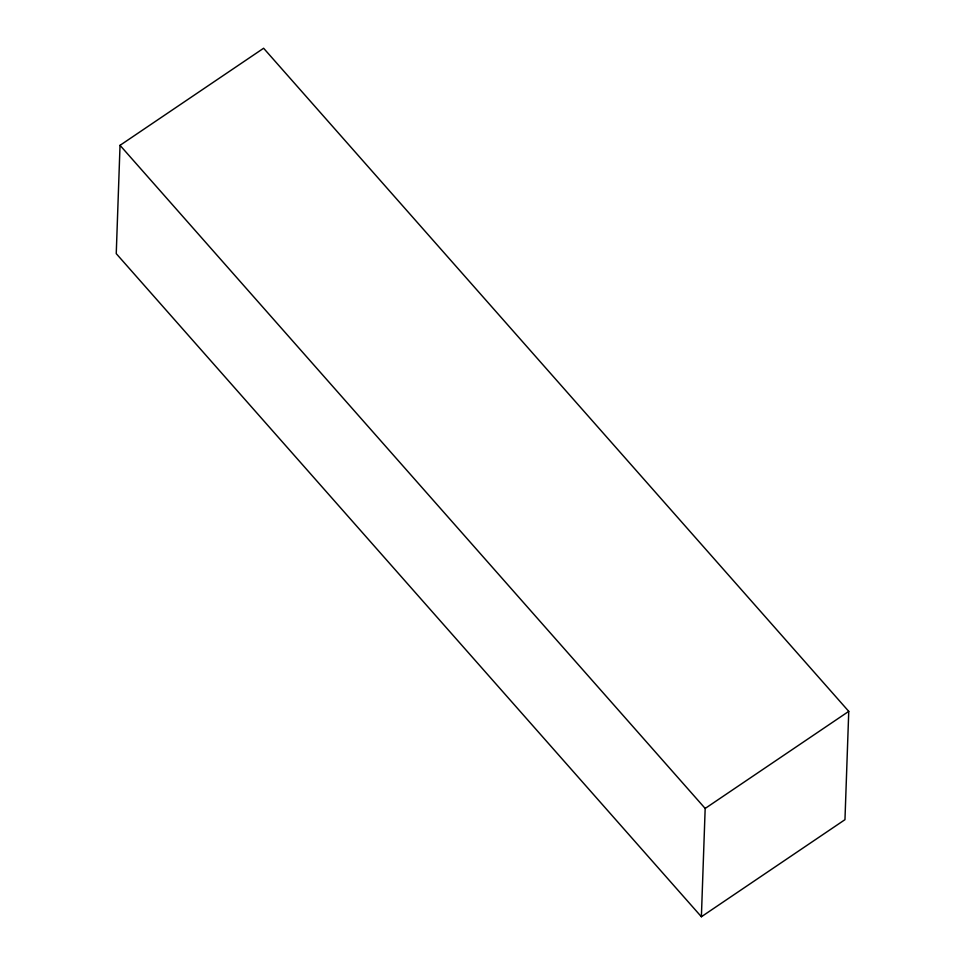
<?xml version="1.0" encoding="UTF-8"?>
<svg xmlns="http://www.w3.org/2000/svg" width="965" height="965" viewBox="0 0 965 965"><rect width="100%" height="100%" fill="white"/><g stroke="black" fill="none" stroke-linecap="round" stroke-linejoin="round"><path stroke-width="1.45" d="M120.034 145.329L116.246 253.638L701.386 916.75L844.966 819.671L848.754 711.362L263.614 48.25L120.034 145.329L705.174 808.441L701.386 916.75M705.174 808.441L848.754 711.362"/></g></svg>
